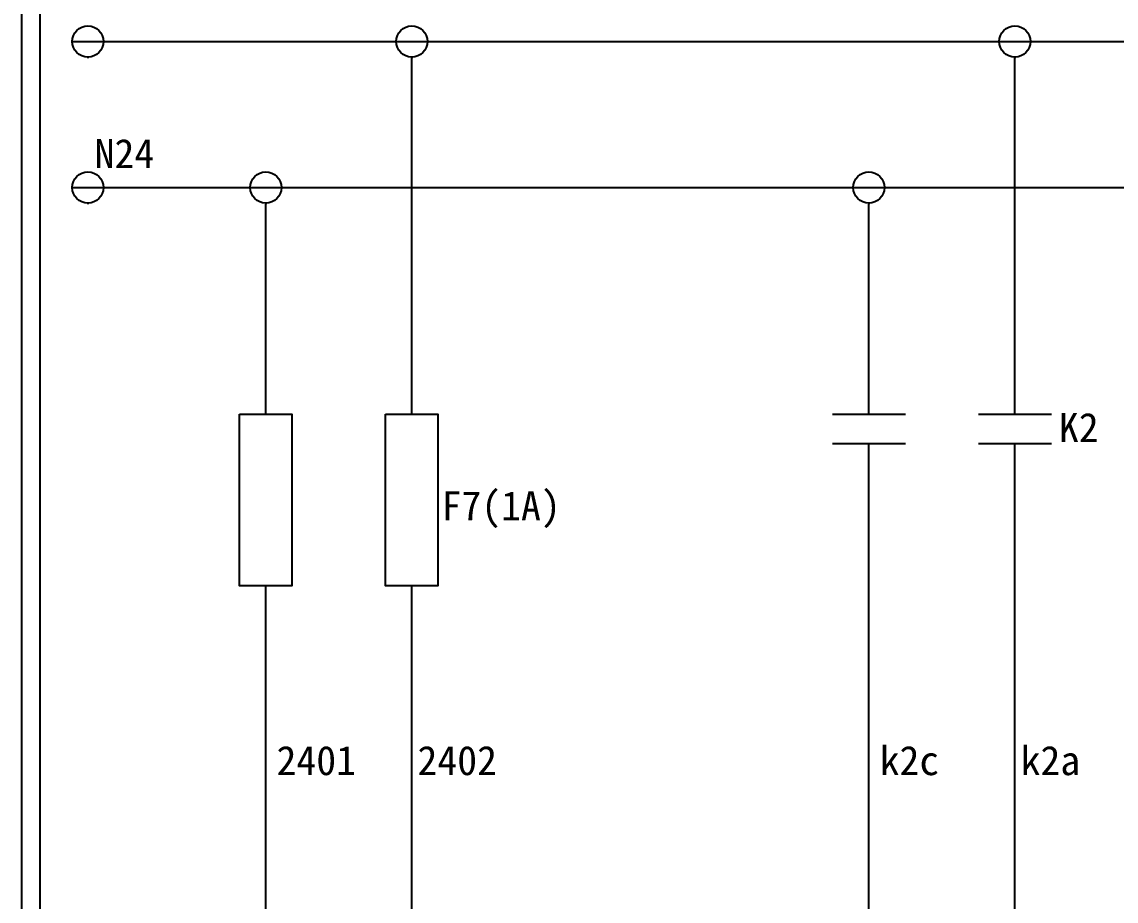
# Model space of a CAD drawing. Extents: x 10 to 297, y 3 to 207.
# Drawn here: x 10 to 84.9, y 69.1 to 129.3 of the extents above; entities that cross this region are included whole.
import ezdxf

# ---------------------------------------------------------------- set-up
doc = ezdxf.new("R2010")
doc.units = 0
doc.layers.get('0').update_dxf_attribs({"linetype": 'CONTINUOUS'})
doc.layers.add('圖框層', color=7, linetype='CONTINUOUS')
doc.layers.add('標尺寸層', color=3, linetype='CONTINUOUS')
doc.styles.add('STSL', font='kaiu.ttf')

msp = doc.modelspace()

# ---------------------------------------------------------------- linework, layer by layer
at = {"color": 7}
for centre in [(14.517, 127.959), (36.701, 127.959), (77.997, 127.959), (14.517, 117.959), (26.701, 117.959), (67.997, 117.959)]:
    msp.add_circle(centre, 1.071, dxfattribs=at)
at = {"layer": '圖框層', "color": 7}
for p, q in [((10, 3), (10, 206.969)), ((11.25, 4.25), (11.25, 205.719))]:
    msp.add_line(p, q, dxfattribs=at)
at = {"layer": '標尺寸層', "color": 7}
for p, q in [((13.446, 127.959), (217.598, 127.959)), ((14.512, 126.888), (14.512, 126.822)), ((36.696, 126.888), (36.696, 126.822)), ((36.701, 102.434), (36.696, 126.888)), ((77.992, 126.888), (77.992, 126.822)), ((77.997, 102.434), (77.992, 126.888)), ((13.446, 117.959), (197.598, 117.959)), ((14.512, 116.888), (14.512, 116.822)), ((26.696, 116.888), (26.696, 116.822)), ((26.701, 102.434), (26.701, 116.822)), ((67.992, 116.888), (67.992, 116.822)), ((67.997, 102.434), (67.997, 116.822)), ((65.497, 102.434), (70.497, 102.434)), ((75.496, 102.436), (80.496, 102.436)), ((65.497, 100.434), (70.497, 100.434)), ((67.997, 62.887), (67.997, 100.434)), ((75.496, 100.436), (80.496, 100.436)), ((77.997, 62.887), (77.997, 100.436)), ((26.701, 62.887), (26.701, 90.695)), ((36.701, 62.887), (36.701, 90.695))]:
    msp.add_line(p, q, dxfattribs=at)
for points in [[(24.908, 102.434), (28.494, 102.434), (28.494, 90.695), (24.908, 90.695)], [(34.908, 102.434), (38.494, 102.434), (38.494, 90.695), (34.908, 90.695)]]:
    msp.add_lwpolyline(points, close=True, dxfattribs=at)

# ---------------------------------------------------------------- texts
at = {"layer": '圖框層', "color": 7, "style": 'STSL'}
for s, p in [('N24', (14.98, 119.286)), ('K2', (81.01, 100.531)), ('F7(1A)', (38.735, 95.169)), ('2401', (27.438, 77.732)), ('2402', (37.09, 77.732)), ('k2c', (68.734, 77.732)), ('k2a', (78.386, 77.732))]:
    msp.add_text(s, height=2, dxfattribs=at).set_placement(p)

doc.saveas('drawing.dxf')
